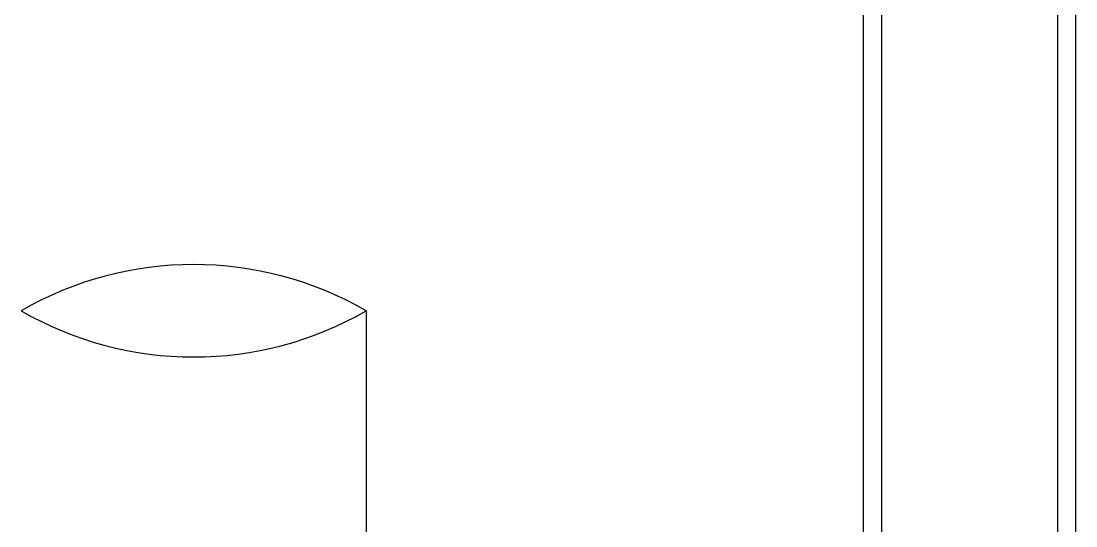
# Model space of a CAD drawing. Extents: x -409572 to -157272, y 600795 to 878326.
# Drawn here: x -389591 to -388550, y 801702 to 802200 of the extents above; entities that cross this region are included whole.
import ezdxf

# ---------------------------------------------------------------- set-up
doc = ezdxf.new("R2010")
doc.units = 0
doc.header["$LTSCALE"] = 1000
doc.header["$MEASUREMENT"] = 0
doc.layers.get('0').update_dxf_attribs({"linetype": 'CONTINUOUS'})

msp = doc.modelspace()

# ---------------------------------------------------------------- linework, layer by layer
for p, q in [((-388759.3, 801587.3), (-388759.3, 803193.8)), ((-388549.8, 801587.3), (-388549.8, 803193.8)), ((-388741.5, 801662.9), (-388741.5, 803016)), ((-388567.7, 801662.9), (-388567.7, 803016)), ((-389250.3, 801914), (-389250.3, 801319.8))]:
    msp.add_line(p, q)
for centre, start, end in [((-389420.7, 801619), 60, 120), ((-389420.7, 802209), 240, 300)]:
    msp.add_arc(centre, 340.6, start, end)

doc.saveas('drawing.dxf')
